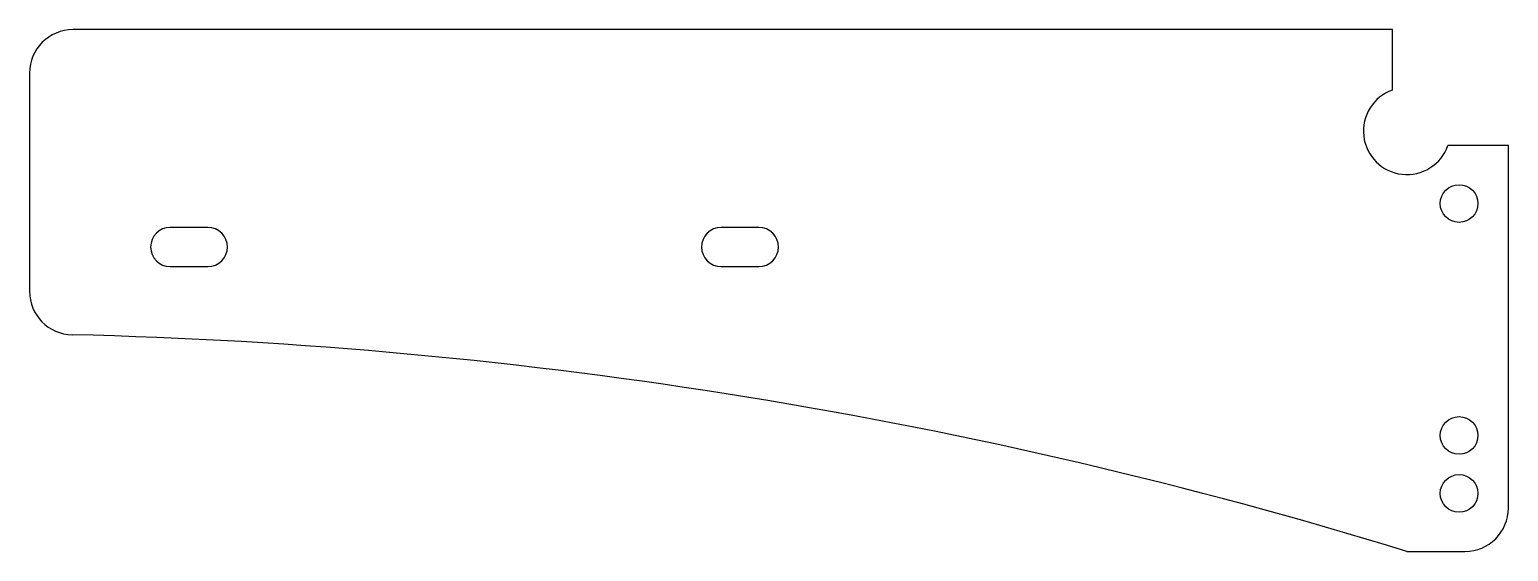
# Model space of a CAD drawing. Header units: millimetres. Extents: x -98 to 412, y 35 to 215.
import ezdxf

# ---------------------------------------------------------------- set-up
doc = ezdxf.new("R2010")
doc.units = ezdxf.units.MM

msp = doc.modelspace()

# ---------------------------------------------------------------- linework, layer by layer
at = {"color": 7, "linetype": 'Continuous', "lineweight": 25}
for p, q in [((372.19, 215.44), (-82.81, 215.44)), ((372.19, 194.59), (372.19, 215.44)), ((-97.81, 200.44), (-97.81, 125.16)), ((412.19, 175.44), (391.34, 175.44)), ((412.19, 50.44), (412.19, 175.44)), ((-36.31, 147.19), (-49.31, 147.19)), ((153.69, 147.19), (140.69, 147.19)), ((-49.31, 133.69), (-36.31, 133.69)), ((140.69, 133.69), (153.69, 133.69)), ((377.19, 35.44), (397.19, 35.44))]:
    msp.add_line(p, q, dxfattribs=at)
for centre in [(395.19, 155.44), (395.19, 75.44), (395.19, 55.44)]:
    msp.add_circle(centre, 6.5, dxfattribs=at)
for centre, radius, start, end in [((-82.81, 200.44), 15, 90, 180), ((377.19, 180.44), 15, 109.4712, 340.5288), ((-49.31, 140.44), 6.75, 90, 270), ((-36.31, 140.44), 6.75, 270, 90), ((140.69, 140.44), 6.75, 90, 270), ((153.69, 140.44), 6.75, 270, 90), ((-82.81, 125.16), 15, 180, 268.6645), ((-122.78, -1589.37), 1700, 72.89639, 88.6645), ((397.19, 50.44), 15, 270, 0)]:
    msp.add_arc(centre, radius, start, end, dxfattribs=at)

doc.saveas('drawing.dxf')
